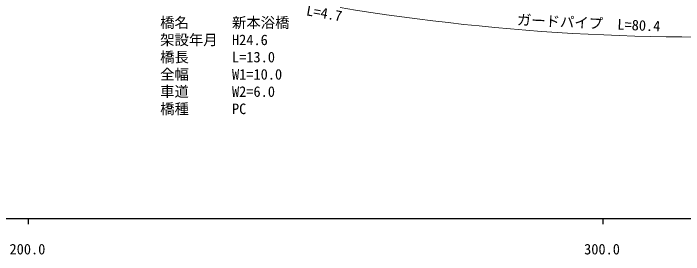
# Model space of a CAD drawing. Units: millimetres at full size, sheet at 1:1000; details may follow other scales. Extents: x 40000 to 680000, y 20000 to 380000.
# Drawn here: x 265404 to 382040, y 198715 to 240676 of the extents above; entities that cross this region are included whole.
import ezdxf
from ezdxf.enums import TextEntityAlignment as Align

# ---------------------------------------------------------------- set-up
doc = ezdxf.new("R2010")
doc.units = ezdxf.units.MM
doc.header["$LTSCALE"] = 1000
doc.layers.add('M-BMK-HTXT', color=7, linetype='Continuous')
doc.layers.add('M-STR-HTXT', color=7, linetype='Continuous', lineweight=13)
doc.layers.add('M-TTL-BAND', color=7, linetype='Continuous', lineweight=25)
doc.styles.add('ＭＳ ゴシック', font='')
doc.styles.get('ＭＳ ゴシック').set_extended_font_data('MS Gothic')

msp = doc.modelspace()

# ---------------------------------------------------------------- linework, layer by layer
at = {"layer": 'M-STR-HTXT'}
for centre, radius, start, end in [((203883, 634685), 395000, 272.27036, 279.59994), ((384886, 621566), 385000, 260.6373, 273.56916)]:
    msp.add_arc(centre, radius, start, end, dxfattribs=at)
at = {"layer": 'M-TTL-BAND'}
for p, q in [((40000, 205000), (579000, 205000)), ((268000, 205000), (268000, 204000)), ((368000, 205000), (368000, 204000))]:
    msp.add_line(p, q, dxfattribs=at)

# ---------------------------------------------------------------- texts
at = {"layer": 'M-BMK-HTXT', "style": 'ＭＳ ゴシック'}
for s, p in [('橋名\u3000\u3000\u3000新本浴橋', (290944, 237610)), ('架設年月\u3000H24.6', (290944, 234610)), ('橋長\u3000\u3000\u3000L=13.0', (290944, 231610)), ('全幅\u3000\u3000\u3000W1=10.0', (290944, 228610)), ('車道\u3000\u3000\u3000W2=6.0', (290944, 225610)), ('橋種\u3000\u3000\u3000PC', (290944, 222610))]:
    msp.add_text(s, height=1833, dxfattribs=at).set_placement(p, align=Align.BOTTOM_LEFT)
at = {"layer": 'M-STR-HTXT', "style": 'ＭＳ ゴシック'}
msp.add_text('L=4.7', height=1833, rotation=350.066, dxfattribs=at).set_placement((319663, 241623), align=Align.TOP_CENTER)
msp.add_text('ガードパイプ\u3000L=80.4', height=1833, rotation=357.335, dxfattribs=at).set_placement((365453, 237557), align=Align.BOTTOM_CENTER)
at = {"layer": 'M-TTL-BAND', "style": 'ＭＳ ゴシック'}
for s, p in [('200.0', (267844, 198195)), ('300.0', (367844, 198195))]:
    msp.add_text(s, height=1833, dxfattribs=at).set_placement(p, align=Align.BOTTOM_CENTER)

doc.saveas('drawing.dxf')
